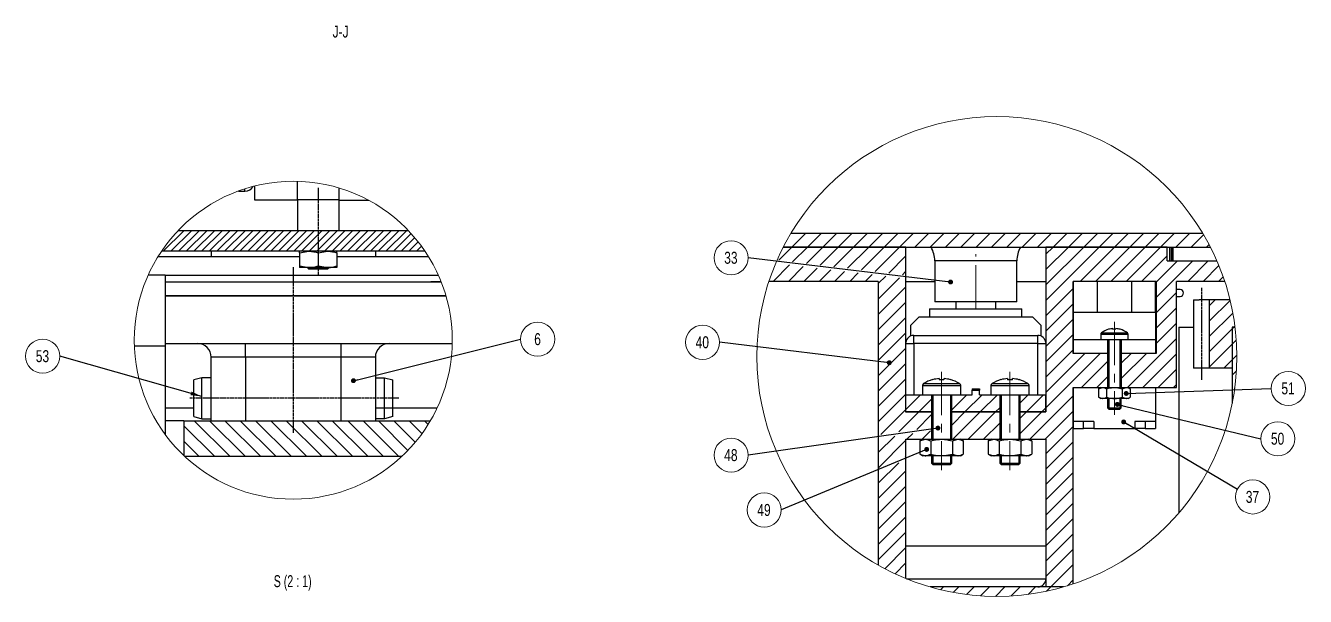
# Model space of a CAD drawing. Header units: millimetres. Extents: x 2 to 1186, y 2 to 838.
# Drawn here: x 552 to 926.2, y 373.8 to 540.8 of the extents above; entities that cross this region are included whole.
import ezdxf

# ---------------------------------------------------------------- set-up
doc = ezdxf.new("R2010")
doc.units = ezdxf.units.MM
doc.linetypes.add('CENTER2', pattern=[1.125, 0.75, -0.125, 0.125, -0.125])
doc.linetypes.add('CENTERX2', pattern=[20.32, 12.7, -2.54, 2.54, -2.54])
doc.styles.add('SLDTEXTSTYLE0', font='TXT', dxfattribs={"width": 0.75})
doc.styles.add('SLDTEXTSTYLE2', font='TXT', dxfattribs={"width": 0.666667})
doc.dimstyles.new('SLDDIMSTYLE0', dxfattribs={"dimtxt": 0.18, "dimasz": 1.44, "dimexe": 0, "dimexo": 0.0625, "dimgap": 0, "dimtad": 0, "dimtih": 1, "dimtoh": 1, "dimdec": 0, "dimrnd": 1e-09, "dimzin": 0, "dimdsep": 46, "dimtxsty": 'Standard', "dimblk1": 'DOT', "dimblk2": 'DOT', "dimsah": 1, "dimcen": 0.09, "dimadec": 0, "dimazin": 0, "dimtfac": 1.44, "dimtdec": 0, "dimtofl": 0, "dimtmove": 0, "dimatfit": 3, "dimldrblk": 'DOT', "dimfxl": 1, "dimfrac": 2, "dimtolj": 1, "dimtzin": 0, "dimarcsym": 0})
doc.dimstyles.new('SLDDIMSTYLE1', dxfattribs={"dimtxt": 0.18, "dimasz": 3.302, "dimexe": 0, "dimexo": 0.0625, "dimgap": 0, "dimtad": 0, "dimtih": 1, "dimtoh": 1, "dimdec": 0, "dimrnd": 1e-09, "dimzin": 0, "dimdsep": 46, "dimtxsty": 'Standard', "dimsah": 1, "dimcen": 0.09, "dimadec": 0, "dimazin": 0, "dimtfac": 3.302, "dimtdec": 0, "dimtofl": 0, "dimtmove": 0, "dimatfit": 3, "dimfxl": 1, "dimfrac": 2, "dimtolj": 1, "dimtzin": 0, "dimarcsym": 0})

# ---------------------------------------------------------------- blocks, each defined once
blk = doc.blocks.new('SW_HATCH_4')
at = {"color": 0, "linetype": 'Continuous', "lineweight": 18}
for p, q in [((-125.26, 27.4), (-129.26, 23.4)), ((-120.77, 27.4), (-124.77, 23.4)), ((-116.28, 27.4), (-120.28, 23.4)), ((-111.79, 27.4), (-115.79, 23.4)), ((-107.3, 27.4), (-111.3, 23.4)), ((-102.81, 27.4), (-106.81, 23.4)), ((-98.32, 27.4), (-102.32, 23.4)), ((-93.83, 27.4), (-97.83, 23.4)), ((-89.34, 27.4), (-93.34, 23.4)), ((-84.85, 27.4), (-88.85, 23.4)), ((-80.36, 27.4), (-84.36, 23.4)), ((-75.87, 27.4), (-79.87, 23.4)), ((-71.38, 27.4), (-75.38, 23.4)), ((-66.89, 27.4), (-70.89, 23.4)), ((-62.4, 27.4), (-66.4, 23.4)), ((-57.91, 27.4), (-61.91, 23.4)), ((-53.42, 27.4), (-57.42, 23.4)), ((-48.93, 27.4), (-52.93, 23.4)), ((-44.44, 27.4), (-48.44, 23.4)), ((-39.95, 27.4), (-43.95, 23.4)), ((-35.46, 27.4), (-39.46, 23.4)), ((-30.97, 27.4), (-34.97, 23.4)), ((-26.48, 27.4), (-30.48, 23.4)), ((-21.99, 27.4), (-25.99, 23.4)), ((-17.5, 27.4), (-21.5, 23.4)), ((-13.01, 27.4), (-17.01, 23.4)), ((-8.9, 27.02), (-12.52, 23.4)), ((-129.26, 23.4), (-133.1, 19.56)), ((-124.77, 23.4), (-129.08, 19.09)), ((-120.28, 23.4), (-125.06, 18.62)), ((-115.79, 23.4), (-121.04, 18.16)), ((-111.3, 23.4), (-117.02, 17.69)), ((-106.81, 23.4), (-113, 17.22)), ((-102.32, 23.4), (-108.97, 16.75)), ((-97.83, 23.4), (-104.95, 16.28)), ((-39.46, 23.4), (-55.02, 7.85)), ((-43.95, 23.4), (-55.02, 12.34)), ((-48.44, 23.4), (-55.02, 16.83)), ((-52.93, 23.4), (-55.02, 21.32)), ((-34.97, 23.4), (-44.97, 13.4)), ((-30.48, 23.4), (-40.48, 13.4)), ((-25.99, 23.4), (-35.99, 13.4)), ((-21.5, 23.4), (-31.5, 13.4)), ((-7.29, 24.14), (-8.03, 23.4)), ((-96.02, 20.73), (-100.93, 15.81)), ((-19.52, 20.9), (-27.01, 13.4)), ((-12.03, 19.4), (-22.82, 8.62)), ((-16.52, 19.4), (-22.82, 13.11)), ((-7.54, 19.4), (-13.54, 13.4)), ((-129.98, 18.19), (-134.77, 13.4)), ((-134, 18.66), (-134.05, 18.61)), ((-125.96, 17.72), (-130.28, 13.4)), ((-121.94, 17.25), (-125.79, 13.4)), ((-117.92, 16.79), (-121.3, 13.4)), ((-113.9, 16.32), (-116.81, 13.4)), ((-109.88, 15.85), (-112.32, 13.4)), ((-105.85, 15.38), (-107.83, 13.4)), ((-96.02, 16.24), (-96.91, 15.34)), ((-4.43, 18.02), (-9.05, 13.4)), ((-101.83, 14.91), (-104.02, 12.73)), ((-97.81, 14.44), (-104.02, 8.24)), ((-96.02, 11.75), (-104.02, 3.75)), ((-47.02, 11.36), (-55.02, 3.36)), ((-3.19, 14.77), (-4.56, 13.4)), ((-16.82, 10.13), (-22.82, 4.13)), ((-5.47, 8), (-7.25, 6.22)), ((-1.14, 7.84), (-7.25, 1.73)), ((-96.02, 7.26), (-104.02, -0.74)), ((-47.02, 6.87), (-55.02, -1.13)), ((-16.82, 5.64), (-22.82, -0.36)), ((-0.35, 4.14), (-7.25, -2.76)), ((-96.02, 2.77), (-104.02, -5.23)), ((-47.02, 2.38), (-55.02, -5.62)), ((-16.82, 1.15), (-22.82, -4.85)), ((0, 0), (-0.53, -0.53)), ((0.25, 0.25), (0, 0)), ((-96.02, -1.72), (-103.84, -9.55)), ((-47.02, -2.11), (-55.02, -10.11)), ((-16.82, -3.35), (-31.13, -17.66)), ((-0.53, -0.53), (-7.25, -7.25)), ((-96.02, -6.21), (-104.02, -14.21)), ((-47.02, -6.6), (-55.02, -14.6)), ((-0.53, -5.02), (-7.25, -11.74)), ((0.65, -3.84), (-0.53, -5.02)), ((-96.02, -10.7), (-104.02, -18.7)), ((-39.09, -7.66), (-55.02, -23.58)), ((-43.58, -7.66), (-55.02, -19.09)), ((-37, -10.05), (-44.6, -17.66)), ((-25.62, -7.66), (-33, -15.03)), ((-30.11, -7.66), (-33, -10.54)), ((-16.82, -7.84), (-26.64, -17.66)), ((-0.53, -9.51), (-3.02, -12)), ((0.81, -8.17), (-0.53, -9.51)), ((-37, -14.54), (-40.11, -17.66)), ((-16.82, -12.33), (-22.15, -17.66)), ((0.69, -12.78), (-0.53, -14)), ((-96.02, -15.19), (-104.02, -23.19)), ((-16.82, -16.82), (-17.66, -17.66)), ((0.21, -17.75), (0.09, -17.87)), ((-96.02, -19.68), (-104.02, -27.68)), ((-91.64, -19.8), (-96.04, -24.19)), ((-88.52, -21.16), (-92.15, -24.8)), ((-78.17, -19.8), (-82.52, -24.14)), ((-73.68, -19.8), (-78.68, -24.8)), ((-69.19, -19.8), (-74.19, -24.8)), ((-60.21, -19.8), (-62.52, -22.1)), ((-55.72, -19.8), (-60.72, -24.8)), ((-47.02, -20.07), (-59.74, -32.8)), ((-96.02, -24.17), (-103.26, -31.42)), ((-92.15, -24.8), (-98.02, -30.66)), ((-88.52, -25.65), (-92.77, -29.91)), ((-78.68, -24.8), (-82.52, -28.63)), ((-74.19, -24.8), (-82.19, -32.8)), ((-69.7, -24.8), (-77.7, -32.8)), ((-68.52, -23.61), (-69.7, -24.8)), ((-56.23, -24.8), (-62.52, -31.08)), ((-60.72, -24.8), (-62.52, -26.59)), ((-55, -23.56), (-56.23, -24.8)), ((-47.02, -24.56), (-55.25, -32.8)), ((-68.52, -28.1), (-73.21, -32.8)), ((-47.02, -29.05), (-55.02, -37.05)), ((-99.2, -31.84), (-104.02, -36.66)), ((-96.02, -33.15), (-103.88, -41.02)), ((-93.95, -31.09), (-95.66, -32.8)), ((-88.71, -30.34), (-91.17, -32.8)), ((-68.52, -32.59), (-68.72, -32.8)), ((-47.02, -33.55), (-55.02, -41.55)), ((-98.06, -39.69), (-104.02, -45.64)), ((-96.02, -37.64), (-96.21, -37.84)), ((-47.02, -38.04), (-55.02, -46.04)), ((-96.02, -42.13), (-104.02, -50.13)), ((-47.02, -42.53), (-55.02, -50.53)), ((-96.02, -46.62), (-104.02, -54.62)), ((-47.02, -47.02), (-55.02, -55.02)), ((-96.02, -51.11), (-104.02, -59.11)), ((-47.02, -51.51), (-55.02, -59.51)), ((-96.02, -55.6), (-104.02, -63.6)), ((-47.02, -56), (-55.02, -64)), ((-96.02, -60.09), (-104.02, -68.09)), ((-47.02, -60.49), (-55.02, -68.49)), ((-96.02, -64.58), (-102.1, -70.67)), ((-47.02, -64.98), (-55.02, -72.98)), ((-96.02, -69.07), (-99.1, -72.16)), ((-47.02, -69.47), (-53.55, -76)), ((-47.02, -73.96), (-48.73, -75.67)), ((-84.98, -76), (-85.8, -76.82)), ((-80.49, -76), (-82.1, -77.61)), ((-76, -76), (-78.22, -78.22)), ((-71.51, -76), (-74.12, -78.61)), ((-67.02, -76), (-69.79, -78.77)), ((-62.53, -76), (-65.18, -78.65)), ((-58.04, -76), (-60.22, -78.18)), ((-53.55, -76), (-54.8, -77.25))]:
    blk.add_line(p, q, dxfattribs=at)
blk = doc.blocks.new('SW_NOTE_0_34')
at = {"color": 0, "linetype": 'Continuous', "lineweight": 0}
blk.add_circle((-4.99, 0), 4.99, dxfattribs=at)
at = {"color": 0, "linetype": 'Continuous', "lineweight": 0, "insert": (-5.06, 1.76), "char_height": 3.5, "attachment_point": 2, "style": 'SLDTEXTSTYLE0'}
blk.add_mtext('48', dxfattribs=at)
blk = doc.blocks.new('_Dot')
at = {"color": 0, "linetype": 'ByBlock', "lineweight": -2}
blk.add_line((-0.5, 0), (-1, 0), dxfattribs=at)
at = {"color": 0, "linetype": 'ByBlock', "const_width": 0.5}
blk.add_lwpolyline([(-0.25, 0, 1), (0.25, 0, 1)], format="xyb", close=True, dxfattribs=at)
blk = doc.blocks.new('SW_NOTE_0_35')
at = {"color": 0, "linetype": 'Continuous', "lineweight": 0}
blk.add_circle((-4.99, 0), 4.99, dxfattribs=at)
at = {"color": 0, "linetype": 'Continuous', "lineweight": 0, "insert": (-5.06, 1.76), "char_height": 3.5, "attachment_point": 2, "style": 'SLDTEXTSTYLE0'}
blk.add_mtext('49', dxfattribs=at)
blk = doc.blocks.new('SW_NOTE_0_36')
at = {"color": 0, "linetype": 'Continuous', "lineweight": 0}
blk.add_circle((-4.99, 0), 4.99, dxfattribs=at)
at = {"color": 0, "linetype": 'Continuous', "lineweight": 0, "insert": (-5.06, 1.76), "char_height": 3.5, "attachment_point": 2, "style": 'SLDTEXTSTYLE0'}
blk.add_mtext('33', dxfattribs=at)
blk = doc.blocks.new('SW_NOTE_0_37')
at = {"color": 0, "linetype": 'Continuous', "lineweight": 0}
blk.add_circle((4.99, 0), 4.99, dxfattribs=at)
at = {"color": 0, "linetype": 'Continuous', "lineweight": 0, "insert": (4.92, 1.76), "char_height": 3.5, "attachment_point": 2, "style": 'SLDTEXTSTYLE0'}
blk.add_mtext('50', dxfattribs=at)
blk = doc.blocks.new('SW_NOTE_0_38')
at = {"color": 0, "linetype": 'Continuous', "lineweight": 0}
blk.add_circle((4.99, 0), 4.99, dxfattribs=at)
at = {"color": 0, "linetype": 'Continuous', "lineweight": 0, "insert": (4.92, 1.76), "char_height": 3.5, "attachment_point": 2, "style": 'SLDTEXTSTYLE0'}
blk.add_mtext('51', dxfattribs=at)
blk = doc.blocks.new('SW_NOTE_0_39')
at = {"color": 0, "linetype": 'Continuous', "lineweight": 0}
blk.add_circle((4.47, -2.23), 4.99, dxfattribs=at)
at = {"color": 0, "linetype": 'Continuous', "lineweight": 0, "insert": (4.4, -0.47), "char_height": 3.5, "attachment_point": 2, "style": 'SLDTEXTSTYLE0'}
blk.add_mtext('37', dxfattribs=at)
blk = doc.blocks.new('SW_NOTE_0_40')
at = {"color": 0, "linetype": 'Continuous', "lineweight": 0}
blk.add_circle((-4.99, 0), 4.99, dxfattribs=at)
at = {"color": 0, "linetype": 'Continuous', "lineweight": 0, "insert": (-5.06, 1.76), "char_height": 3.5, "attachment_point": 2, "style": 'SLDTEXTSTYLE0'}
blk.add_mtext('40', dxfattribs=at)
blk = doc.blocks.new('SW_NOTE_0_41')
at = {"color": 0, "linetype": 'Continuous', "lineweight": 0}
blk.add_circle((-4.99, 0), 4.99, dxfattribs=at)
at = {"color": 0, "linetype": 'Continuous', "lineweight": 0, "insert": (-5.06, 1.76), "char_height": 3.5, "attachment_point": 2, "style": 'SLDTEXTSTYLE0'}
blk.add_mtext('53', dxfattribs=at)
blk = doc.blocks.new('SW_HATCH_10')
at = {"color": 0, "linetype": 'Continuous', "lineweight": 18}
for p, q in [((-70.47, 5.86), (-76.47, -0.14)), ((-68.22, 5.86), (-74.22, -0.14)), ((-65.98, 5.86), (-71.98, -0.14)), ((-63.73, 5.86), (-69.73, -0.14)), ((-61.49, 5.86), (-67.49, -0.14)), ((-59.24, 5.86), (-65.24, -0.14)), ((-57, 5.86), (-63, -0.14)), ((-54.75, 5.86), (-60.75, -0.14)), ((-52.51, 5.86), (-58.51, -0.14)), ((-50.26, 5.86), (-56.26, -0.14)), ((-48.02, 5.86), (-54.02, -0.14)), ((-45.77, 5.86), (-51.77, -0.14)), ((-43.53, 5.86), (-49.53, -0.14)), ((-41.28, 5.86), (-47.28, -0.14)), ((-39.04, 5.86), (-45.04, -0.14)), ((-36.79, 5.86), (-42.79, -0.14)), ((-34.55, 5.86), (-40.55, -0.14)), ((-32.3, 5.86), (-38.3, -0.14)), ((-30.06, 5.86), (-36.06, -0.14)), ((-27.81, 5.86), (-33.81, -0.14)), ((-25.57, 5.86), (-31.57, -0.14)), ((-23.32, 5.86), (-29.32, -0.14)), ((-21.08, 5.86), (-27.08, -0.14)), ((-18.83, 5.86), (-24.83, -0.14)), ((-16.59, 5.86), (-22.59, -0.14)), ((-14.34, 5.86), (-20.34, -0.14)), ((-12.1, 5.86), (-18.1, -0.14)), ((-9.85, 5.86), (-15.85, -0.14)), ((-7.61, 5.86), (-13.61, -0.14)), ((-5.36, 5.86), (-11.36, -0.14)), ((-3.96, 5.02), (-9.12, -0.14)), ((-2.91, 3.83), (-6.87, -0.14)), ((-1.9, 2.59), (-4.63, -0.14)), ((-0.93, 1.32), (-2.38, -0.14)), ((0, 0), (-0.14, -0.14)), ((-70.44, -51.22), (-61.52, -60.14)), ((-67.43, -49.74), (-57.03, -60.14)), ((-62.94, -49.74), (-52.54, -60.14)), ((-58.45, -49.74), (-48.05, -60.14)), ((-53.96, -49.74), (-43.56, -60.14)), ((-49.47, -49.74), (-39.07, -60.14)), ((-44.98, -49.74), (-34.58, -60.14)), ((-40.49, -49.74), (-30.09, -60.14)), ((-36, -49.74), (-25.6, -60.14)), ((-31.51, -49.74), (-21.11, -60.14)), ((-27.02, -49.74), (-16.62, -60.14)), ((-22.53, -49.74), (-12.13, -60.14)), ((-18.04, -49.74), (-7.64, -60.14)), ((-13.55, -49.74), (-4.89, -58.4)), ((-9.06, -49.74), (-2.76, -56.03)), ((-4.57, -49.74), (-0.8, -53.51)), ((-0.08, -49.74), (1.01, -50.83)), ((-70.44, -55.71), (-66.01, -60.14))]:
    blk.add_line(p, q, dxfattribs=at)
blk = doc.blocks.new('SW_NOTE_0_58')
at = {"color": 0, "linetype": 'Continuous', "lineweight": 0}
blk.add_circle((4.99, 0), 4.99, dxfattribs=at)
at = {"color": 0, "linetype": 'Continuous', "lineweight": 0, "insert": (4.96, 1.76), "char_height": 3.5, "attachment_point": 2, "style": 'SLDTEXTSTYLE0'}
blk.add_mtext('6', dxfattribs=at)
blk = doc.blocks.new('*U131')
at = {"color": 0, "linetype": 'CENTER2', "transparency": 16777216}
blk.add_line((0, 35.65), (0, -12.79), dxfattribs=at)
blk = doc.blocks.new('*U132')
at = {"color": 0, "linetype": 'CENTER2', "transparency": 16777216}
blk.add_line((0, 8), (0, -17.52), dxfattribs=at)
blk = doc.blocks.new('*U138')
at = {"color": 0, "linetype": 'CENTER2', "transparency": 16777216}
blk.add_line((0, 13.5), (0, -13.5), dxfattribs=at)
blk = doc.blocks.new('*U139')
at = {"color": 0, "linetype": 'CENTER2', "transparency": 16777216}
blk.add_line((56.24, 0), (-4.86, 0), dxfattribs=at)

msp = doc.modelspace()

# ---------------------------------------------------------------- linework, layer by layer
at = {"color": 7, "linetype": 'Continuous', "lineweight": 25}
for p, q in [((631.51, 489.76), (631.51, 495.2)), ((614.17, 492.36), (616.11, 492.36)), ((616.11, 492.36), (616.11, 493.02)), ((618.91, 493.82), (618.91, 489.76)), ((643.51, 493.28), (643.51, 489.76)), ((618.91, 489.76), (631.51, 489.76)), ((643.51, 489.76), (631.51, 489.76)), ((631.51, 489.76), (631.51, 480.76)), ((643.51, 489.76), (643.51, 480.76)), ((643.51, 489.66), (652.29, 489.66)), ((631.51, 480.76), (596.53, 480.76)), ((643.51, 480.76), (631.51, 480.76)), ((663.94, 480.76), (643.51, 480.76)), ((896.21, 479.93), (775.73, 479.93)), ((809.32, 475.93), (773.51, 475.93)), ((773.51, 475.93), (898.42, 475.93)), ((809.32, 427.73), (809.32, 475.93)), ((850.32, 475.93), (850.32, 427.73)), ((885.82, 475.93), (850.32, 475.93)), ((885.82, 471.93), (885.82, 475.93)), ((886.55, 471.93), (886.55, 475.93)), ((886.98, 475.93), (886.98, 471.93)), ((887.34, 471.93), (887.34, 475.93)), ((887.4, 471.93), (887.4, 475.93)), ((887.58, 471.93), (887.58, 475.93)), ((590.67, 473.16), (632.01, 473.16)), ((668.76, 474.76), (591.7, 474.76)), ((606.23, 474.76), (606.23, 473.16)), ((632.01, 474.27), (634.76, 474.76)), ((632.01, 474.27), (632.01, 474.76)), ((632.01, 474.27), (632.01, 470.45)), ((637.51, 474.27), (640.26, 474.76)), ((637.51, 474.27), (637.51, 470.45)), ((643.01, 474.27), (643.01, 474.76)), ((643.01, 474.27), (643.01, 470.45)), ((643.01, 473.16), (669.8, 473.16)), ((654.23, 474.76), (654.23, 473.16)), ((817.82, 471.93), (817.82, 459.93)), ((841.82, 471.93), (817.82, 471.93)), ((841.82, 459.93), (841.82, 471.93)), ((885.82, 471.93), (900.32, 471.93)), ((632.01, 470.45), (634.76, 469.96)), ((632.01, 470.45), (632.01, 469.96)), ((634.76, 469.96), (632.01, 469.96)), ((634.51, 469.96), (634.51, 469.76)), ((634.51, 469.76), (640.51, 469.76)), ((640.26, 469.96), (634.76, 469.96)), ((637.51, 470.45), (640.26, 469.96)), ((643.01, 469.96), (640.26, 469.96)), ((640.51, 469.76), (640.51, 469.96)), ((643.01, 470.45), (643.01, 469.96)), ((592.78, 467.76), (587.8, 467.76)), ((592.78, 467.76), (592.78, 447.02)), ((592.78, 467.73), (630.23, 467.73)), ((673.52, 465.73), (592.78, 465.73)), ((630.23, 467.73), (672.67, 467.73)), ((673.49, 465.81), (670.46, 465.81)), ((801.32, 465.93), (769.33, 465.93)), ((801.32, 465.93), (801.32, 382.91)), ((809.32, 465.93), (817.82, 465.93)), ((841.82, 465.93), (850.32, 465.93)), ((858.32, 444.87), (858.32, 465.93)), ((882.52, 465.93), (858.32, 465.93)), ((858.34, 465.93), (858.34, 456.93)), ((865.34, 465.93), (865.34, 456.93)), ((875.34, 465.93), (875.34, 456.93)), ((882.34, 456.93), (882.34, 465.93)), ((882.52, 465.93), (882.52, 444.87)), ((888.52, 434.87), (888.52, 465.93)), ((902.61, 465.93), (888.52, 465.93)), ((592.78, 461.81), (674.86, 461.81)), ((592.78, 461.73), (674.88, 461.73)), ((889.54, 463.55), (888.52, 463.55)), ((888.52, 461.55), (889.54, 461.55)), ((893.5, 460.53), (893.5, 440.53)), ((893.5, 460.53), (895.15, 460.53)), ((898.08, 460.53), (895.15, 460.53)), ((898.08, 460.53), (898.08, 440.53)), ((904.15, 460.53), (898.08, 460.53)), ((816.32, 457.93), (816.32, 455.53)), ((816.32, 457.93), (829.82, 457.93)), ((841.82, 459.93), (817.82, 459.93)), ((823.97, 459.93), (823.97, 457.93)), ((829.82, 457.93), (843.32, 457.93)), ((835.67, 457.93), (835.67, 459.93)), ((843.32, 455.53), (843.32, 457.93)), ((858.34, 456.93), (882.34, 456.93)), ((858.34, 456.93), (858.34, 448.93)), ((882.34, 456.93), (882.34, 448.93)), ((813.22, 455.53), (810.82, 453.13)), ((810.82, 449.97), (810.82, 453.13)), ((813.22, 455.53), (846.42, 455.53)), ((848.82, 453.13), (846.42, 455.53)), ((848.82, 453.13), (848.82, 449.97)), ((811.7, 447.73), (811.7, 450.13)), ((811.7, 450.13), (847.94, 450.13)), ((847.94, 447.73), (847.94, 450.13)), ((866.34, 450.49), (866.34, 448.93)), ((866.34, 450.49), (874.34, 450.49)), ((866.53, 450.88), (874.14, 450.88)), ((874.34, 448.93), (874.34, 450.49)), ((889.16, 452.53), (889.16, 398.16)), ((889.16, 452.53), (893.5, 452.53)), ((905.61, 452.53), (904.8, 452.53)), ((904.8, 452.53), (904.8, 440.53)), ((904.8, 452.53), (904.8, 430.26)), ((904.8, 452.53), (905.61, 452.53)), ((592.78, 447.02), (583.75, 447.02)), ((592.78, 447.73), (630.23, 447.73)), ((592.78, 447.02), (592.78, 421.12)), ((616.23, 443.73), (616.23, 447.73)), ((630.23, 447.73), (676.73, 447.73)), ((644.23, 443.73), (644.23, 447.73)), ((809.32, 447.73), (811.7, 447.73)), ((811.7, 447.73), (811.7, 432.73)), ((847.94, 447.73), (811.7, 447.73)), ((847.94, 432.73), (847.94, 447.73)), ((847.94, 447.73), (850.32, 447.73)), ((858.34, 448.93), (858.34, 444.93)), ((858.34, 448.93), (869.34, 448.93)), ((869.34, 448.93), (871.34, 448.93)), ((871.34, 448.93), (882.34, 448.93)), ((882.34, 448.93), (882.34, 444.93)), ((616.23, 443.73), (606.23, 443.73)), ((606.23, 425.16), (606.23, 443.73)), ((644.23, 443.73), (616.23, 443.73)), ((616.23, 443.73), (616.23, 425.16)), ((654.23, 443.73), (644.23, 443.73)), ((644.23, 425.16), (644.23, 443.73)), ((654.23, 443.73), (654.23, 425.16)), ((868.34, 444.87), (858.32, 444.87)), ((858.34, 444.93), (868.34, 444.93)), ((858.34, 444.93), (858.34, 444.87)), ((868.34, 444.93), (868.34, 444.87)), ((872.34, 444.87), (872.34, 444.93)), ((872.34, 444.93), (882.34, 444.93)), ((882.52, 444.87), (872.34, 444.87)), ((882.34, 444.93), (882.34, 444.87)), ((895.15, 440.53), (893.5, 440.53)), ((898.08, 440.53), (895.15, 440.53)), ((904.8, 440.53), (898.08, 440.53)), ((603.51, 437.73), (601.11, 437.09)), ((601.11, 426.38), (601.11, 437.09)), ((606.23, 437.73), (603.51, 437.73)), ((603.51, 425.73), (603.51, 437.73)), ((654.23, 437.73), (656.95, 437.73)), ((656.95, 437.73), (659.35, 437.09)), ((656.95, 425.73), (656.95, 437.73)), ((659.35, 426.38), (659.35, 437.09)), ((814.22, 435.43), (814.22, 432.73)), ((814.22, 435.43), (825.42, 435.43)), ((814.56, 436.04), (825.08, 436.04)), ((825.42, 432.73), (825.42, 435.43)), ((828.78, 434.53), (830.86, 434.53)), ((828.78, 434.53), (828.78, 434.1)), ((830.86, 434.53), (830.86, 434.1)), ((834.22, 435.43), (834.22, 432.73)), ((834.22, 435.43), (845.42, 435.43)), ((834.56, 436.04), (845.08, 436.04)), ((845.42, 432.73), (845.42, 435.43)), ((858.32, 434.87), (888.52, 434.87)), ((858.32, 377.41), (858.32, 434.87)), ((858.34, 434.87), (858.34, 424.93)), ((866.34, 434.87), (865.72, 434.52)), ((865.72, 434.52), (866.87, 434.87)), ((865.72, 434.52), (865.72, 432.03)), ((868.03, 434.52), (868.03, 432.03)), ((872.65, 434.52), (873.8, 434.87)), ((872.65, 434.52), (872.65, 432.03)), ((874.96, 434.52), (874.34, 434.87)), ((874.96, 434.52), (874.96, 432.03)), ((882.34, 434.87), (882.34, 424.93)), ((809.3, 432.73), (809.3, 427.73)), ((809.3, 432.73), (814.22, 432.73)), ((814.22, 432.73), (825.42, 432.73)), ((816.82, 432.73), (816.82, 419.73)), ((822.82, 419.73), (822.82, 432.73)), ((825.42, 432.73), (828.78, 432.73)), ((828.78, 432.73), (828.78, 434.1)), ((828.78, 434.1), (830.86, 434.1)), ((830.86, 432.73), (830.86, 434.1)), ((830.86, 432.73), (834.22, 432.73)), ((834.22, 432.73), (845.42, 432.73)), ((836.82, 432.73), (836.82, 419.73)), ((842.82, 419.73), (842.82, 432.73)), ((845.42, 432.73), (850.34, 432.73)), ((850.34, 427.73), (850.34, 432.73)), ((865.72, 432.03), (866.34, 431.67)), ((865.72, 432.03), (866.87, 431.67)), ((866.87, 431.67), (866.34, 431.67)), ((870.34, 431.67), (866.87, 431.67)), ((868.34, 431.67), (868.34, 428.93)), ((873.8, 431.67), (870.34, 431.67)), ((872.34, 428.93), (872.34, 431.67)), ((872.65, 432.03), (873.8, 431.67)), ((874.34, 431.67), (873.8, 431.67)), ((874.34, 431.67), (874.96, 432.03)), ((592.78, 428.91), (601.11, 428.91)), ((654.23, 428.91), (672.32, 428.91)), ((809.3, 427.73), (816.82, 427.73)), ((816.82, 427.73), (809.32, 427.73)), ((836.82, 427.73), (822.82, 427.73)), ((822.82, 427.73), (836.82, 427.73)), ((850.32, 427.73), (842.82, 427.73)), ((842.82, 427.73), (850.34, 427.73)), ((868.34, 428.93), (872.34, 428.93)), ((598.23, 425.16), (592.78, 425.16)), ((598.23, 425.16), (598.23, 414.95)), ((598.23, 425.16), (670.34, 425.16)), ((601.11, 426.38), (603.51, 425.73)), ((603.51, 425.73), (606.23, 425.73)), ((656.95, 425.73), (654.23, 425.73)), ((659.35, 426.38), (656.95, 425.73)), ((864.34, 424.93), (858.34, 424.93)), ((858.34, 424.93), (858.34, 422.93)), ((858.34, 422.93), (861.34, 422.93)), ((861.34, 422.93), (861.34, 424.93)), ((864.34, 422.93), (861.34, 422.93)), ((864.34, 424.93), (864.34, 422.93)), ((864.34, 422.93), (876.34, 422.93)), ((882.34, 424.93), (876.34, 424.93)), ((876.34, 424.93), (876.34, 422.93)), ((879.34, 422.93), (876.34, 422.93)), ((879.34, 424.93), (879.34, 422.93)), ((879.34, 422.93), (882.34, 422.93)), ((882.34, 424.93), (882.34, 422.93)), ((809.32, 419.73), (814.32, 419.73)), ((809.32, 379.01), (809.32, 419.73)), ((814.32, 419.73), (813.47, 419.24)), ((813.47, 419.24), (815.05, 419.73)), ((813.47, 419.24), (813.47, 415.42)), ((814.32, 419.73), (815.05, 419.73)), ((815.05, 419.73), (819.82, 419.73)), ((816.64, 419.24), (816.64, 415.42)), ((819.82, 419.73), (824.58, 419.73)), ((822.99, 419.24), (824.58, 419.73)), ((822.99, 419.24), (822.99, 415.42)), ((824.58, 419.73), (825.32, 419.73)), ((826.17, 419.24), (825.32, 419.73)), ((825.32, 419.73), (834.32, 419.73)), ((826.17, 419.24), (826.17, 415.42)), ((834.32, 419.73), (833.47, 419.24)), ((833.47, 419.24), (835.05, 419.73)), ((833.47, 419.24), (833.47, 415.42)), ((834.32, 419.73), (835.05, 419.73)), ((835.05, 419.73), (839.82, 419.73)), ((836.64, 419.24), (836.64, 415.42)), ((839.82, 419.73), (844.58, 419.73)), ((842.99, 419.24), (844.58, 419.73)), ((842.99, 419.24), (842.99, 415.42)), ((844.58, 419.73), (845.32, 419.73)), ((846.17, 419.24), (845.32, 419.73)), ((845.32, 419.73), (850.32, 419.73)), ((846.17, 419.24), (846.17, 415.42)), ((850.32, 419.73), (850.32, 376.53)), ((813.47, 415.42), (814.32, 414.93)), ((813.47, 415.42), (815.05, 414.93)), ((822.99, 415.42), (824.58, 414.93)), ((825.32, 414.93), (826.17, 415.42)), ((833.47, 415.42), (834.32, 414.93)), ((833.47, 415.42), (835.05, 414.93)), ((842.99, 415.42), (844.58, 414.93)), ((845.32, 414.93), (846.17, 415.42)), ((598.44, 414.76), (662.03, 414.76)), ((815.05, 414.93), (814.32, 414.93)), ((819.82, 414.93), (815.05, 414.93)), ((816.82, 414.93), (816.82, 412.73)), ((816.82, 412.73), (822.82, 412.73)), ((824.58, 414.93), (819.82, 414.93)), ((822.82, 412.73), (822.82, 414.93)), ((825.32, 414.93), (824.58, 414.93)), ((835.05, 414.93), (834.32, 414.93)), ((839.82, 414.93), (835.05, 414.93)), ((836.82, 414.93), (836.82, 412.73)), ((836.82, 412.73), (842.82, 412.73)), ((844.58, 414.93), (839.82, 414.93)), ((842.82, 412.73), (842.82, 414.93)), ((845.32, 414.93), (844.58, 414.93)), ((809.32, 388.53), (850.32, 388.53)), ((809.52, 378.93), (850.32, 378.93)), ((855.51, 376.53), (816.43, 376.53)), ((855.51, 376.53), (850.32, 376.53))]:
    msp.add_line(p, q, dxfattribs=at)
at = {"color": 7, "linetype": 'CENTERX2', "lineweight": 18}
for p, q in [((829.82, 457.93), (829.82, 473.93)), ((870.34, 454.1), (870.34, 426.93)), ((819.82, 439.48), (819.82, 410.73)), ((839.82, 439.48), (839.82, 410.73))]:
    msp.add_line(p, q, dxfattribs=at)
for p, q in [((634.51, 469.76), (634.71, 469.76)), ((634.71, 469.56), (634.51, 469.76)), ((634.71, 469.76), (634.71, 469.96)), ((634.71, 469.76), (634.71, 469.56)), ((634.71, 469.56), (640.31, 469.56)), ((640.31, 469.76), (640.31, 469.96)), ((640.31, 469.76), (640.31, 469.56)), ((640.31, 469.56), (640.51, 469.76)), ((868.34, 448.93), (868.34, 434.87)), ((868.74, 448.93), (868.74, 434.87)), ((871.94, 448.93), (871.94, 434.87)), ((872.34, 448.93), (872.34, 434.87)), ((817.22, 432.73), (817.22, 419.73)), ((822.42, 432.73), (822.42, 419.73)), ((837.22, 432.73), (837.22, 419.73)), ((842.42, 432.73), (842.42, 419.73)), ((868.74, 431.67), (868.74, 428.93)), ((871.94, 431.67), (871.94, 428.93)), ((868.74, 428.53), (868.34, 428.93)), ((868.74, 428.93), (868.74, 428.53)), ((868.74, 428.53), (871.94, 428.53)), ((871.94, 428.93), (871.94, 428.53)), ((871.94, 428.53), (872.34, 428.93)), ((817.22, 412.33), (816.82, 412.73)), ((817.22, 414.93), (817.22, 412.73)), ((817.22, 412.73), (817.22, 412.33)), ((817.22, 412.33), (822.42, 412.33)), ((822.42, 414.93), (822.42, 412.73)), ((822.42, 412.73), (822.42, 412.33)), ((822.42, 412.33), (822.82, 412.73)), ((837.22, 412.33), (836.82, 412.73)), ((837.22, 414.93), (837.22, 412.73)), ((837.22, 412.73), (837.22, 412.33)), ((837.22, 412.33), (842.42, 412.33)), ((842.42, 414.93), (842.42, 412.73)), ((842.42, 412.73), (842.42, 412.33)), ((842.42, 412.33), (842.82, 412.73))]:
    msp.add_line(p, q)
at = {"color": 7, "linetype": 'Continuous', "lineweight": 25, "flags": 128}
for points in [[(868.67, 451.9), (868.67, 451.9), (868.67, 451.91), (868.66, 451.91), (868.66, 451.91)], [(869.86, 452.1), (869.86, 452.08), (869.86, 452.07), (869.87, 452.05), (869.87, 452.03), (869.87, 452), (869.87, 451.97), (869.88, 451.93), (869.88, 451.9)], [(870.79, 451.9), (870.8, 451.93), (870.8, 451.97), (870.8, 452), (870.81, 452.03), (870.81, 452.05), (870.81, 452.07), (870.81, 452.08), (870.81, 452.1)], [(872.01, 451.91), (872.01, 451.91), (872.01, 451.91), (872, 451.9), (872, 451.9)], [(817.19, 437.16), (817.18, 437.17), (817.18, 437.17), (817.17, 437.18), (817.17, 437.18)], [(819.08, 437.48), (819.08, 437.46), (819.09, 437.43), (819.09, 437.4), (819.09, 437.36), (819.1, 437.32), (819.1, 437.27), (819.11, 437.22), (819.12, 437.16)], [(820.52, 437.16), (820.52, 437.22), (820.53, 437.27), (820.53, 437.32), (820.54, 437.36), (820.54, 437.4), (820.55, 437.43), (820.55, 437.46), (820.55, 437.48)], [(837.19, 437.16), (837.18, 437.17), (837.18, 437.17), (837.17, 437.18), (837.17, 437.18)], [(839.08, 437.48), (839.08, 437.46), (839.09, 437.43), (839.09, 437.4), (839.09, 437.36), (839.1, 437.32), (839.1, 437.27), (839.11, 437.22), (839.12, 437.16)], [(840.52, 437.16), (840.52, 437.22), (840.53, 437.27), (840.53, 437.32), (840.54, 437.36), (840.54, 437.4), (840.55, 437.43), (840.55, 437.46), (840.55, 437.48)], [(842.46, 437.18), (842.46, 437.18), (842.46, 437.17), (842.45, 437.17), (842.45, 437.16)]]:
    msp.add_lwpolyline(points, dxfattribs=at)
at = {"color": 7, "linetype": 'Continuous', "lineweight": 18}
for centre, radius in [((835.97, 443.94), 70.18), ((630.23, 448.71), 46.51)]:
    msp.add_circle(centre, radius, dxfattribs=at)
at = {"color": 7, "linetype": 'Continuous', "lineweight": 25}
for centre, radius, start, end in [((616.12, 495.12), 2.76, 269.7319, 329.4839), ((809.82, 471.93), 8, 359.9999, 30.0002), ((849.82, 471.93), 8, 149.9999, 180), ((889.54, 462.55), 1, 270.0002, 89.9998), ((811.7, 447.73), 2.4, 90.0001, 172.598), ((847.94, 447.73), 2.4, 7.402, 89.9999), ((866.82, 450.49), 0.48, 126.4852, 179.9978), ((870.34, 445.73), 6.4, 105.1485, 126.4833), ((870.34, 445.69), 6.43, 94.2486, 104.9916), ((870.34, 444.63), 7.28, 86.4069, 93.5931), ((870.34, 445.69), 6.43, 75.0083, 85.7514), ((870.34, 445.73), 6.4, 53.5167, 74.8515), ((873.86, 450.49), 0.48, 0.0014, 53.5157), ((602.23, 443.73), 4, 360, 90), ((658.23, 443.73), 4, 90, 180), ((814.94, 435.43), 0.72, 121.7254, 180.0009), ((819.82, 427.53), 10, 105.3325, 121.7265), ((819.82, 427.46), 10.05, 94.1898, 105.1682), ((819.82, 425.64), 11.53, 86.5189, 93.4811), ((819.82, 427.46), 10.05, 74.8318, 85.8101), ((819.73, 439.12), 3.35, 324.066, 324.514), ((819.82, 427.53), 10, 58.2733, 74.6676), ((824.7, 435.43), 0.72, 0.0008, 58.274), ((834.94, 435.43), 0.72, 121.7254, 180.0009), ((839.82, 427.53), 10, 105.3325, 121.7264), ((839.82, 427.46), 10.05, 94.1898, 105.1682), ((839.82, 425.64), 11.53, 86.5189, 93.4811), ((839.82, 427.46), 10.05, 74.8319, 85.8101), ((839.82, 427.53), 10, 58.2735, 74.6675), ((844.7, 435.43), 0.72, 0.0001, 58.2736), ((847.94, 378.93), 2.4, 270, 359.9999)]:
    msp.add_arc(centre, radius, start, end, dxfattribs=at)
for points, knots in [([(634.76, 474.76), (634.83, 474.76), (635.76, 474.75), (636.67, 474.5), (637.51, 474.27)], [0, 0, 0, 0, 0.069863, 1, 1, 1, 1]), ([(640.26, 474.76), (640.33, 474.76), (641.26, 474.75), (642.17, 474.5), (643.01, 474.27)], [0, 0, 0, 0, 0.069863, 1, 1, 1, 1]), ([(634.76, 469.96), (634.83, 469.96), (635.76, 469.97), (636.67, 470.22), (637.51, 470.45)], [0, 0, 0, 0, 0.069863, 1, 1, 1, 1]), ([(640.26, 469.96), (640.33, 469.96), (641.26, 469.97), (642.17, 470.22), (643.01, 470.45)], [0, 0, 0, 0, 0.069863, 1, 1, 1, 1]), ([(866.87, 434.87), (866.9, 434.87), (867.3, 434.87), (867.68, 434.69), (868.03, 434.52)], [0, 0, 0, 0, 0.067653, 1, 1, 1, 1]), ([(868.03, 434.52), (868.22, 434.57), (868.97, 434.78), (869.76, 434.83), (870.34, 434.87)], [0, 0, 0, 0, 0.257552, 1, 1, 1, 1]), ([(870.34, 434.87), (870.55, 434.87), (871.33, 434.85), (872.09, 434.66), (872.65, 434.52)], [0, 0, 0, 0, 0.268633, 1, 1, 1, 1]), ([(873.8, 434.87), (873.83, 434.87), (874.23, 434.87), (874.61, 434.69), (874.96, 434.52)], [0, 0, 0, 0, 0.067651, 1, 1, 1, 1]), ([(866.87, 431.67), (866.9, 431.67), (867.3, 431.68), (867.68, 431.86), (868.03, 432.03)], [0, 0, 0, 0, 0.067653, 1, 1, 1, 1]), ([(868.03, 432.03), (868.22, 431.98), (868.97, 431.77), (869.76, 431.71), (870.34, 431.67)], [0, 0, 0, 0, 0.257552, 1, 1, 1, 1]), ([(870.34, 431.67), (870.55, 431.68), (871.33, 431.7), (872.09, 431.89), (872.65, 432.03)], [0, 0, 0, 0, 0.268633, 1, 1, 1, 1]), ([(873.8, 431.67), (873.83, 431.67), (874.23, 431.68), (874.61, 431.86), (874.96, 432.03)], [0, 0, 0, 0, 0.067651, 1, 1, 1, 1]), ([(815.05, 419.73), (815.09, 419.73), (815.65, 419.73), (816.16, 419.48), (816.64, 419.24)], [0, 0, 0, 0, 0.0676953, 1, 1, 1, 1]), ([(816.64, 419.24), (816.91, 419.32), (817.94, 419.6), (819.02, 419.68), (819.82, 419.73)], [0, 0, 0, 0, 0.257551, 1, 1, 1, 1]), ([(819.82, 419.73), (820.11, 419.73), (821.18, 419.7), (822.23, 419.44), (822.99, 419.24)], [0, 0, 0, 0, 0.268634, 1, 1, 1, 1]), ([(824.58, 419.73), (824.62, 419.73), (825.17, 419.73), (825.69, 419.48), (826.17, 419.24)], [0, 0, 0, 0, 0.067691, 1, 1, 1, 1]), ([(835.05, 419.73), (835.09, 419.73), (835.65, 419.73), (836.16, 419.48), (836.64, 419.24)], [0, 0, 0, 0, 0.067691, 1, 1, 1, 1]), ([(836.64, 419.24), (836.91, 419.32), (837.94, 419.6), (839.02, 419.68), (839.82, 419.73)], [0, 0, 0, 0, 0.257551, 1, 1, 1, 1]), ([(839.82, 419.73), (840.11, 419.73), (841.18, 419.7), (842.23, 419.44), (842.99, 419.24)], [0, 0, 0, 0, 0.2686333, 1, 1, 1, 1]), ([(844.58, 419.73), (844.62, 419.73), (845.17, 419.73), (845.69, 419.48), (846.17, 419.24)], [0, 0, 0, 0, 0.067693, 1, 1, 1, 1]), ([(815.05, 414.93), (815.09, 414.93), (815.65, 414.94), (816.16, 415.19), (816.64, 415.42)], [0, 0, 0, 0, 0.067695, 1, 1, 1, 1]), ([(816.64, 415.42), (816.91, 415.35), (817.94, 415.06), (819.02, 414.99), (819.82, 414.93)], [0, 0, 0, 0, 0.257551, 1, 1, 1, 1]), ([(819.82, 414.93), (820.11, 414.94), (821.18, 414.97), (822.23, 415.23), (822.99, 415.42)], [0, 0, 0, 0, 0.268634, 1, 1, 1, 1]), ([(824.58, 414.93), (824.62, 414.93), (825.17, 414.94), (825.69, 415.19), (826.17, 415.42)], [0, 0, 0, 0, 0.067691, 1, 1, 1, 1]), ([(835.05, 414.93), (835.09, 414.93), (835.65, 414.94), (836.16, 415.19), (836.64, 415.42)], [0, 0, 0, 0, 0.067691, 1, 1, 1, 1]), ([(836.64, 415.42), (836.91, 415.35), (837.94, 415.06), (839.02, 414.99), (839.82, 414.93)], [0, 0, 0, 0, 0.257551, 1, 1, 1, 1]), ([(839.82, 414.93), (840.11, 414.94), (841.18, 414.97), (842.23, 415.23), (842.99, 415.42)], [0, 0, 0, 0, 0.268633, 1, 1, 1, 1]), ([(844.58, 414.93), (844.62, 414.93), (845.17, 414.94), (845.69, 415.19), (846.17, 415.42)], [0, 0, 0, 0, 0.067693, 1, 1, 1, 1])]:
    msp.add_open_spline(points, degree=3, knots=knots, dxfattribs=at)

# ---------------------------------------------------------------- block references
at = {"linetype": 'CENTER2'}
for name, p in [('*U132', (637.51, 485.26)), ('*U131', (630.23, 434.45)), ('*U138', (895.79, 450.53)), ('*U139', (604.87, 431.73))]:
    msp.add_blockref(name, p, dxfattribs=at)
at = {"color": 7, "linetype": 'Continuous', "lineweight": 18}
for name, p in [('SW_HATCH_10', (668.67, 474.89)), ('SW_HATCH_4', (905.33, 452.53))]:
    msp.add_blockref(name, p, dxfattribs=at)
at = {"color": 7, "linetype": 'Continuous', "lineweight": 0}
for name, p in [('SW_NOTE_0_36', (763.26, 472.83)), ('SW_NOTE_0_58', (696.7, 449.01)), ('SW_NOTE_0_40', (754.91, 448.1)), ('SW_NOTE_0_41', (561.94, 444.04)), ('SW_NOTE_0_38', (916.22, 434.61)), ('SW_NOTE_0_37', (913.16, 419.89)), ('SW_NOTE_0_34', (763.26, 415.09)), ('SW_NOTE_0_39', (906.33, 405.09)), ('SW_NOTE_0_35', (772.94, 399.05))]:
    msp.add_blockref(name, p, dxfattribs=at)

# ---------------------------------------------------------------- texts
at = {"color": 7, "linetype": 'Continuous', "lineweight": 0, "char_height": 3.5, "attachment_point": 2}
for s, insert, style in [('J-J', (644.06, 540.77), 'SLDTEXTSTYLE0'), ('S (2 : 1)', (630.05, 379.97), 'SLDTEXTSTYLE2')]:
    msp.add_mtext(s, dxfattribs=dict(at, insert=insert, style=style))

# ---------------------------------------------------------------- leaders
at = {"color": 7, "linetype": 'Continuous', "lineweight": 0}
for points, dimstyle in [([(822.44, 465.74), (763.26, 472.83)], 'SLDDIMSTYLE0'), ([(647.83, 436.87), (696.7, 449.01)], 'SLDDIMSTYLE0'), ([(804.52, 442.13), (754.91, 448.1)], 'SLDDIMSTYLE0'), ([(603.51, 432.26), (561.94, 444.04)], 'SLDDIMSTYLE1'), ([(873.81, 433.14), (916.22, 434.61)], 'SLDDIMSTYLE0'), ([(871.22, 429.94), (913.16, 419.89)], 'SLDDIMSTYLE0'), ([(818.75, 423.01), (763.26, 415.09)], 'SLDDIMSTYLE0'), ([(873.07, 424.8), (906.33, 405.09)], 'SLDDIMSTYLE0'), ([(815.45, 416.77), (772.94, 399.05)], 'SLDDIMSTYLE0')]:
    msp.add_leader(points, dimstyle=dimstyle, dxfattribs=at)

doc.saveas('drawing.dxf')
